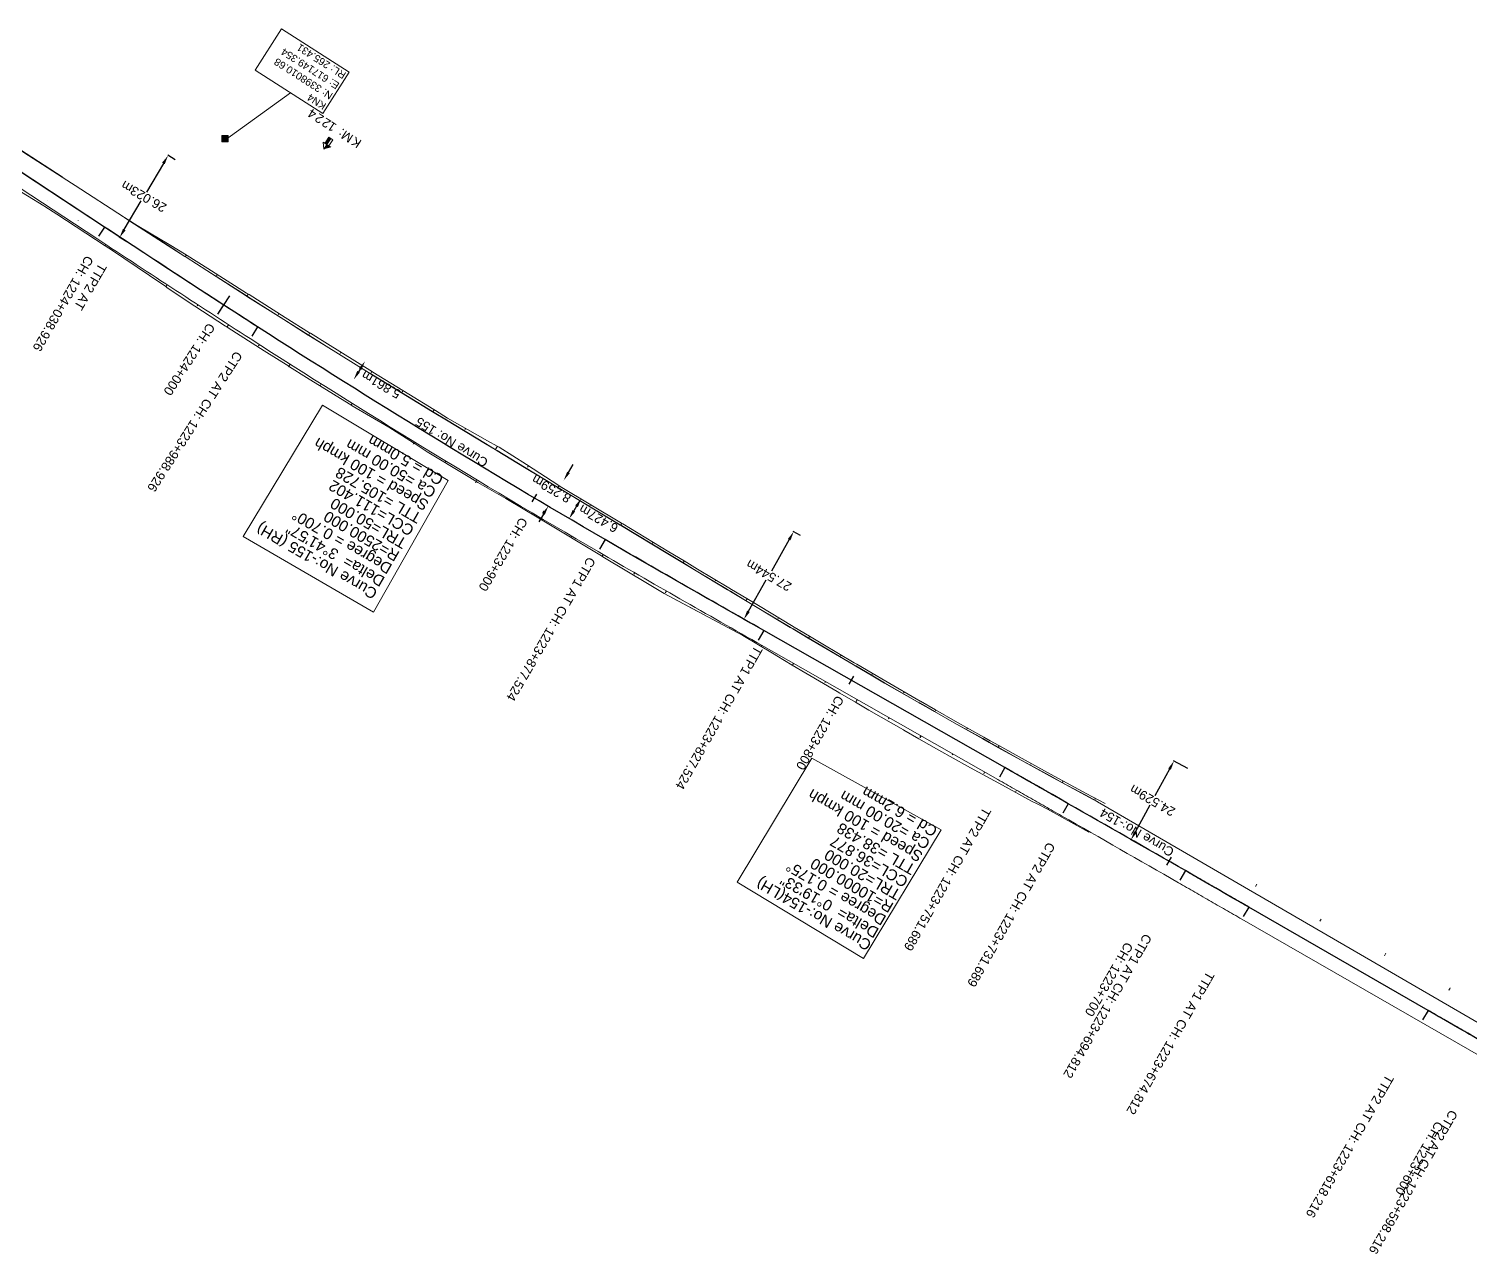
# Model space of a CAD drawing. Header units: metres. Extents: x 615815 to 619130, y 3396752 to 3398781.
# Drawn here: x 617095.7 to 617489.9, y 3397705.7 to 3398040.7 of the extents above; entities that cross this region are included whole.
import ezdxf

# ---------------------------------------------------------------- set-up
doc = ezdxf.new("R2010")
doc.units = ezdxf.units.M
doc.header["$MEASUREMENT"] = 0
doc.linetypes.add('CENTER2', pattern=[1.125, 0.75, -0.125, 0.125, -0.125])
doc.layers.get('Defpoints').update_dxf_attribs({"lineweight": 0})
for name, color, linetype, lineweight in [('Bench_Mark', 7, 'Continuous', 0), ('C-ALIG-DG-LINE', 1, 'CENTER2', 70), ('C-ALIG-DG-SPIRAL', 1, 'CENTER2', 70), ('C-ALIG-LABL-DG', 1, 'Continuous', 25), ('C-ALIG-LABL-DG-MARK', 1, 'Continuous', 25), ('Curve Table', 7, 'Continuous', 0), ('Horiz Curve', 7, 'Continuous', 0), ('Horiz Linear', 7, 'Continuous', 0), ('Horiz Spiral', 7, 'Continuous', 0), ('Km post', 1, 'Continuous', 13), ('Proposed Curve_Details', 10, 'Continuous', 0), ('PROPOSED DFCC TOE LINE', 239, 'Continuous', 0), ('PROPOSED FORMATION LINE - PLAN', 187, 'Continuous', 0)]:
    doc.layers.add(name, color=color, linetype=linetype, lineweight=lineweight)
doc.layers.add('Dimension', color=10, linetype='Continuous')
doc.styles.add('Arial', font='arial.ttf')
doc.styles.get("Standard").update_dxf_attribs({"font": 'arial.ttf'})
doc.styles.add('Style-Arial', font='arial.ttf')
doc.dimstyles.get("Standard").update_dxf_attribs({"dimtxt": 2.5, "dimasz": 2.5, "dimexe": 0.18, "dimexo": 0.0625, "dimgap": 0.09, "dimtad": 0, "dimtih": 1, "dimtoh": 1, "dimdec": 3, "dimzin": 0, "dimdsep": 46, "dimtxsty": 'Standard', "dimcen": 0.09, "dimaunit": 1, "dimadec": 3, "dimazin": 0, "dimtfac": 1, "dimtdec": 3, "dimtofl": 0, "dimtmove": 0, "dimatfit": 3, "dimfxl": 1, "dimtolj": 1, "dimtzin": 0, "dimarcsym": 0})

# ---------------------------------------------------------------- blocks, each defined once
blk = doc.blocks.new('*D136')
at = {"layer": 'Defpoints', "color": 0, "transparency": 16777216}
for p in [(617246.77, 3397912.3), (617243.47, 3397906.78), (617243.47, 3397906.78)]:
    blk.add_point(p, dxfattribs=at)
at = {"layer": 'Dimension', "color": 0, "lineweight": -2, "transparency": 16777216}
blk.add_line((617245.49, 3397910.15), (617244.76, 3397908.93), dxfattribs=at)
at = {"layer": 'Dimension', "color": 0, "transparency": 16777216}
for points in [[(617245.13, 3397910.37), (617245.85, 3397909.94), (617246.77, 3397912.3)], [(617244.4, 3397909.14), (617245.12, 3397908.72), (617243.47, 3397906.78)]]:
    blk.add_solid(points, dxfattribs=at)
at = {"layer": 'Dimension', "color": 0, "lineweight": 0, "transparency": 16777216, "insert": (617251.49, 3397906.78), "char_height": 2.5, "attachment_point": 5, "rotation": 150, "style": 'Style-Arial'}
blk.add_mtext('\\A1;6.427m', dxfattribs=at)
blk = doc.blocks.new('TerminatorOpen_0.5')
at = {"color": 0, "linetype": 'ByBlock', "lineweight": -2}
for q in [(-1, 0.25), (-1, 0), (-1, -0.25)]:
    blk.add_line((0, 0), q, dxfattribs=at)
blk = doc.blocks.new('*D137')
at = {"layer": 'Defpoints', "color": 0, "transparency": 16777216}
for p in [(617241.98, 3397917.25), (617237.73, 3397910.17), (617237.73, 3397910.17)]:
    blk.add_point(p, dxfattribs=at)
at = {"layer": 'Dimension', "color": 0, "lineweight": -2, "transparency": 16777216}
for p, q in [((617243.26, 3397919.4), (617244.55, 3397921.54)), ((617236.44, 3397908.03), (617235.16, 3397905.88))]:
    blk.add_line(p, q, dxfattribs=at)
at = {"layer": 'Dimension', "color": 0, "transparency": 16777216}
for points in [[(617242.91, 3397919.61), (617243.62, 3397919.18), (617241.98, 3397917.25)], [(617236.09, 3397908.24), (617236.8, 3397907.81), (617237.73, 3397910.17)]]:
    blk.add_solid(points, dxfattribs=at)
at = {"layer": 'Dimension', "color": 0, "lineweight": 0, "transparency": 16777216, "insert": (617238.58, 3397914.91), "char_height": 2.5, "attachment_point": 5, "rotation": 150, "style": 'Style-Arial'}
blk.add_mtext('\\A1;8.259m', dxfattribs=at)
blk = doc.blocks.new('*D138')
at = {"layer": 'Defpoints', "color": 0, "transparency": 16777216}
for p in [(617187.62, 3397949.79), (617184.54, 3397944.8), (617184.54, 3397944.8)]:
    blk.add_point(p, dxfattribs=at)
at = {"layer": 'Dimension', "color": 0, "lineweight": -2, "transparency": 16777216}
blk.add_line((617186.3, 3397947.66), (617185.85, 3397946.93), dxfattribs=at)
at = {"layer": 'Dimension', "color": 0, "transparency": 16777216}
for points in [[(617185.95, 3397947.88), (617186.66, 3397947.44), (617187.62, 3397949.79)], [(617185.5, 3397947.15), (617186.21, 3397946.71), (617184.54, 3397944.8)]]:
    blk.add_solid(points, dxfattribs=at)
at = {"layer": 'Dimension', "color": 0, "lineweight": 0, "transparency": 16777216, "insert": (617192.03, 3397943.43), "char_height": 2.5, "attachment_point": 5, "rotation": 150, "style": 'Style-Arial'}
blk.add_mtext('\\A1;5.861m', dxfattribs=at)
blk = doc.blocks.new('*D153')
at = {"layer": 'Defpoints', "color": 0, "transparency": 16777216}
for p in [(617306.82, 3397902.11), (617291.26, 3397879.27), (617293.21, 3397878.17)]:
    blk.add_point(p, dxfattribs=at)
at = {"layer": 'Dimension', "color": 0, "lineweight": -2, "transparency": 16777216}
for p, q in [((617306.71, 3397902.18), (617304.76, 3397903.28)), ((617303.64, 3397901.05), (617298.76, 3397892.46)), ((617292.5, 3397881.45), (617297.37, 3397890.03)), ((617293.1, 3397878.23), (617291.15, 3397879.33))]:
    blk.add_line(p, q, dxfattribs=at)
at = {"layer": 'Dimension', "color": 0, "transparency": 16777216}
for points in [[(617303.28, 3397901.25), (617304, 3397900.84), (617304.87, 3397903.22)], [(617292.13, 3397881.65), (617292.86, 3397881.24), (617291.26, 3397879.27)]]:
    blk.add_solid(points, dxfattribs=at)
at = {"layer": 'Dimension', "color": 0, "lineweight": 0, "transparency": 16777216, "insert": (617298.07, 3397891.25), "char_height": 2.5, "attachment_point": 5, "rotation": 150, "style": 'Style-Arial'}
blk.add_mtext('\\A1;27.544m', dxfattribs=at)
blk = doc.blocks.new('*D154')
at = {"layer": 'Defpoints', "color": 0, "transparency": 16777216}
for p in [(617412.74, 3397838.37), (617397.12, 3397818.95), (617401, 3397816.83)]:
    blk.add_point(p, dxfattribs=at)
at = {"layer": 'Dimension', "color": 0, "lineweight": -2, "transparency": 16777216}
for p, q in [((617412.63, 3397838.43), (617408.75, 3397840.55)), ((617407.66, 3397838.29), (617403.66, 3397830.95)), ((617398.32, 3397821.14), (617402.32, 3397828.49)), ((617400.89, 3397816.89), (617397.01, 3397819.01))]:
    blk.add_line(p, q, dxfattribs=at)
at = {"layer": 'Dimension', "color": 0, "transparency": 16777216}
for points in [[(617407.3, 3397838.49), (617408.03, 3397838.09), (617408.86, 3397840.49)], [(617397.95, 3397821.34), (617398.68, 3397820.94), (617397.12, 3397818.95)]]:
    blk.add_solid(points, dxfattribs=at)
at = {"layer": 'Dimension', "color": 0, "lineweight": 0, "transparency": 16777216, "insert": (617402.99, 3397829.72), "char_height": 2.5, "attachment_point": 5, "rotation": 150, "style": 'Style-Arial'}
blk.add_mtext('\\A1;24.529m', dxfattribs=at)
blk = doc.blocks.new('*D155')
at = {"layer": 'Defpoints', "color": 0, "transparency": 16777216}
for p in [(617135.85, 3398004.82), (617120.52, 3397983.66), (617122.6, 3397982.42)]:
    blk.add_point(p, dxfattribs=at)
at = {"layer": 'Dimension', "color": 0, "lineweight": -2, "transparency": 16777216}
for p, q in [((617135.74, 3398004.89), (617133.66, 3398006.12)), ((617132.49, 3398003.9), (617127.86, 3397996.06)), ((617121.79, 3397985.81), (617126.43, 3397993.65)), ((617122.49, 3397982.49), (617120.41, 3397983.72))]:
    blk.add_line(p, q, dxfattribs=at)
at = {"layer": 'Dimension', "color": 0, "transparency": 16777216}
for points in [[(617132.13, 3398004.11), (617132.85, 3398003.69), (617133.77, 3398006.05)], [(617121.43, 3397986.02), (617122.15, 3397985.59), (617120.52, 3397983.66)]]:
    blk.add_solid(points, dxfattribs=at)
at = {"layer": 'Dimension', "color": 0, "lineweight": 0, "transparency": 16777216, "insert": (617127.14, 3397994.85), "char_height": 2.5, "attachment_point": 5, "rotation": 150, "style": 'Style-Arial'}
blk.add_mtext('\\A1;26.023m', dxfattribs=at)
blk = doc.blocks.new('Tick Hor')
blk.add_lwpolyline([(-0.5, 0), (0.5, 0)])
blk = doc.blocks.new('KM Post')
at = {"layer": 'Km post', "lineweight": 13}
h = blk.add_hatch(color=256, dxfattribs=at)
h.paths.add_polyline_path([(0, -8.9), (1.6, -8.9), (1.6, -3.8), (0, -3.8)])
h.paths.add_polyline_path([(0, -3.8), (0, 0), (-3.4, -3.8)])
for p, q in [((0, -8.9), (0, 0)), ((3.1, -3.8), (0, 0)), ((3.1, -3.8), (-3.4, -3.8))]:
    blk.add_line(p, q, dxfattribs=at)
blk.add_lwpolyline([(1.6, -3.8), (1.6, -8.9), (-1.6, -8.9), (-1.6, -3.8)], dxfattribs=at)
blk = doc.blocks.new('BM')
at = {"extrusion": (0, 0, -1)}
blk.add_hatch(color=256, dxfattribs=at).paths.add_polyline_path([(-0.88, -0.88), (-0.88, 0.88), (0.88, 0.88), (0.88, -0.88)])
for p, q in [((0.88, 0.88), (-0.88, 0.88)), ((-0.88, 0.88), (-0.88, -0.88)), ((0.88, -0.88), (0.88, 0.88)), ((-0.88, -0.88), (0.88, -0.88))]:
    blk.add_line(p, q)

msp = doc.modelspace()

# ---------------------------------------------------------------- linework, layer by layer
at = {"layer": 'Bench_Mark', "color": 252}
msp.add_line((617167.2281, 3398023.241), (617149.2231, 3398010.1785), dxfattribs=at)
at = {"layer": 'Bench_Mark', "color": 252, "linetype": 'Continuous'}
msp.add_3dface([(617183.3387, 3398028.8416), (617176.1123, 3398017.5535), (617157.5935, 3398029.4089), (617164.8199, 3398040.697)], dxfattribs=at)
at = {"layer": 'C-ALIG-DG-LINE', "color": 1, "linetype": 'Continuous', "lineweight": 30, "flags": 128}
msp.add_lwpolyline([(617478.3676, 3397772.3115), (617429.3229, 3397800.5556)], dxfattribs=at)
at = {"layer": 'C-ALIG-DG-SPIRAL', "color": 1, "linetype": 'Continuous', "lineweight": 30, "flags": 128}
msp.add_lwpolyline([(617429.3229, 3397800.5556), (617428.7638, 3397800.8776), (617428.2048, 3397801.1996), (617427.6457, 3397801.5215), (617427.0866, 3397801.8435), (617426.5275, 3397802.1654), (617425.9684, 3397802.4874), (617425.4093, 3397802.8093), (617424.8502, 3397803.1313), (617424.2911, 3397803.4532), (617423.732, 3397803.7751), (617423.1729, 3397804.097), (617422.6138, 3397804.4189), (617422.0546, 3397804.7408), (617421.4955, 3397805.0626), (617420.9363, 3397805.3845), (617420.3772, 3397805.7063), (617419.818, 3397806.0281), (617419.2588, 3397806.3499), (617418.6996, 3397806.6717), (617418.1404, 3397806.9934), (617417.5812, 3397807.3151), (617417.022, 3397807.6368), (617416.4627, 3397807.9585), (617415.9035, 3397808.2801), (617415.3442, 3397808.6018), (617414.7849, 3397808.9233), (617414.2256, 3397809.2449), (617413.6662, 3397809.5664), (617413.1069, 3397809.8879), (617412.5475, 3397810.2094), (617411.9881, 3397810.5308, 0.00092192), (617379.9795, 3397828.8431), (617379.4189, 3397829.1625), (617378.8582, 3397829.4817), (617378.2976, 3397829.801), (617377.737, 3397830.1202), (617377.1763, 3397830.4394), (617376.6156, 3397830.7586), (617376.0549, 3397831.0777), (617375.4942, 3397831.3968), (617374.9335, 3397831.7159), (617374.3727, 3397832.0349), (617373.8119, 3397832.354), (617373.2512, 3397832.673), (617372.6904, 3397832.9919), (617372.1296, 3397833.3109), (617371.5688, 3397833.6298), (617371.0079, 3397833.9488), (617370.4471, 3397834.2677), (617369.8863, 3397834.5866), (617369.3254, 3397834.9054), (617368.7646, 3397835.2243), (617368.2037, 3397835.5431), (617367.6428, 3397835.862), (617367.0819, 3397836.1808), (617366.5211, 3397836.4996), (617365.9602, 3397836.8184), (617365.3993, 3397837.1372), (617364.8384, 3397837.456), (617364.2775, 3397837.7748), (617363.7166, 3397838.0936), (617363.1557, 3397838.4124), (617362.5948, 3397838.7311), (617296.6643, 3397876.2018), (617295.2621, 3397876.9988), (617293.8598, 3397877.7958), (617292.4576, 3397878.5928), (617291.0555, 3397879.39), (617289.6534, 3397880.1872), (617288.2514, 3397880.9846), (617286.8495, 3397881.7822), (617285.4477, 3397882.58), (617284.046, 3397883.378), (617282.6445, 3397884.1762), (617281.2432, 3397884.9748), (617279.842, 3397885.7737), (617278.4411, 3397886.5729), (617277.0403, 3397887.3725), (617275.6398, 3397888.1726), (617274.2396, 3397888.973), (617272.8396, 3397889.7739), (617271.4399, 3397890.5754), (617270.0405, 3397891.3773), (617268.6414, 3397892.1798), (617267.2426, 3397892.9829), (617265.8442, 3397893.7866), (617264.4462, 3397894.5909), (617263.0485, 3397895.3959), (617261.6513, 3397896.2016), (617260.2544, 3397897.008), (617258.8581, 3397897.8152), (617257.4621, 3397898.6232), (617256.0666, 3397899.4319), (617254.6717, 3397900.2416), (617253.2772, 3397901.0521, -0.01114069), (617158.2591, 3397959.1896), (617156.9027, 3397960.0623), (617155.5468, 3397960.9358), (617154.1914, 3397961.8101), (617152.8366, 3397962.6852), (617151.4822, 3397963.5611), (617150.1284, 3397964.4377), (617148.7749, 3397965.3151), (617147.4219, 3397966.1931), (617146.0694, 3397967.0717), (617144.7172, 3397967.951), (617143.3654, 3397968.8308), (617142.014, 3397969.7113), (617140.663, 3397970.5922), (617139.3122, 3397971.4737), (617137.9618, 3397972.3556), (617136.6117, 3397973.238), (617135.2618, 3397974.1208), (617133.9122, 3397975.004), (617132.5629, 3397975.8876), (617131.2137, 3397976.7715), (617129.8648, 3397977.6557), (617128.516, 3397978.5402), (617127.1675, 3397979.4249), (617125.819, 3397980.3099), (617124.4707, 3397981.1951), (617123.1225, 3397982.0804), (617121.7744, 3397982.9659), (617120.4264, 3397983.8515), (617119.0784, 3397984.7371), (617117.7305, 3397985.6229), (617116.3825, 3397986.5086), (617071.461, 3398016.028)], format="xyb", dxfattribs=at)
msp.add_lwpolyline([(617490.1062, 3397765.5466), (617489.5474, 3397765.869), (617488.9886, 3397766.1914), (617488.4298, 3397766.5138), (617487.8709, 3397766.8361), (617487.312, 3397767.1584), (617486.7531, 3397767.4807), (617486.1941, 3397767.8029), (617485.6352, 3397768.125), (617485.0762, 3397768.4472), (617484.5172, 3397768.7693), (617483.9582, 3397769.0914), (617483.3992, 3397769.4135), (617482.8402, 3397769.7355), (617482.2811, 3397770.0576), (617481.7221, 3397770.3796), (617481.163, 3397770.7016), (617480.6039, 3397771.0236), (617480.0449, 3397771.3455), (617479.4858, 3397771.6675), (617478.9267, 3397771.9895), (617478.3676, 3397772.3115)], dxfattribs=at)
at = {"layer": 'C-ALIG-LABL-DG', "color": 1, "linetype": 'Continuous', "lineweight": 25}
msp.add_line((617148.9563, 3397965.1975), (617147.596, 3397963.0999), dxfattribs=at)
at = {"layer": 'C-ALIG-LABL-DG-MARK', "color": 1, "linetype": 'Continuous', "lineweight": 25}
for p, q in [((617116.3825, 3397986.5086), (617114.735, 3397984.0015)), ((617158.2591, 3397959.1896), (617156.6367, 3397956.6661)), ((617253.2772, 3397901.0521), (617251.7688, 3397898.4588)), ((617296.6643, 3397876.2018), (617295.182, 3397873.5936)), ((617362.5948, 3397838.7311), (617361.1124, 3397836.123)), ((617379.9795, 3397828.8431), (617378.4945, 3397826.2364)), ((617411.9881, 3397810.5308), (617410.4936, 3397807.9296)), ((617429.3229, 3397800.5556), (617427.8258, 3397797.9559)), ((617478.3676, 3397772.3115), (617476.8705, 3397769.7117))]:
    msp.add_line(p, q, dxfattribs=at)
at = {"layer": 'Curve Table', "color": 1, "lineweight": 18}
for points in [[(617189.9619, 3397881.2097), (617154.3296, 3397901.9012), (617176.0354, 3397937.8092), (617210.3421, 3397917.1911)], [(617323.9463, 3397786.4742), (617289.3697, 3397807.3483), (617309.8613, 3397841.2912), (617345.2217, 3397821.7156)]]:
    msp.add_lwpolyline(points, close=True, dxfattribs=at)
at = {"layer": 'Horiz Curve', "color": 1, "lineweight": 25, "extrusion": (0, 0, -1)}
msp.add_arc((-618510.2281, 3400062.0875), 2500, 300.1841815, 302.73721, dxfattribs=at)
at = {"layer": 'Horiz Curve', "color": 3, "lineweight": 25, "extrusion": (0, 0, -1)}
msp.add_arc((-618510.2281, 3400062.0875), 2500, 300.1841815, 302.73721, dxfattribs=at)
at = {"layer": 'Horiz Curve', "color": 3, "lineweight": 25}
msp.add_arc((612430.1753, 3389139.8018), 10000, 60.12025349, 60.33154162, dxfattribs=at)
at = {"layer": 'Horiz Curve', "color": 1, "lineweight": 25}
msp.add_arc((612430.1753, 3389139.8018), 10000, 60.12025349, 60.33154162, dxfattribs=at)
at = {"layer": 'Horiz Linear', "color": 1, "lineweight": 25}
for p, q in [((617116.3848, 3397986.5072), (617071.4602, 3398016.0286)), ((617362.5947, 3397838.7312), (617296.662, 3397876.2032)), ((617478.3677, 3397772.3114), (617429.3228, 3397800.5557)), ((617478.3677, 3397772.3114), (617429.3228, 3397800.5557))]:
    msp.add_line(p, q, dxfattribs=at)
at = {"layer": 'Horiz Linear', "color": 5, "lineweight": 25}
for p, q in [((617116.3848, 3397986.5072), (617071.4602, 3398016.0286)), ((617362.5947, 3397838.7312), (617296.662, 3397876.2032))]:
    msp.add_line(p, q, dxfattribs=at)
at = {"layer": 'Horiz Spiral', "color": 1, "linetype": 'Continuous', "lineweight": 25, "flags": 128}
for points in [[(617158.2614, 3397959.1881), (617153.0081, 3397962.5744), (617147.7624, 3397965.9721), (617142.523, 3397969.3796), (617137.2889, 3397972.7953), (617132.0592, 3397976.2175), (617126.8326, 3397979.6447), (617121.6082, 3397983.0751), (617116.3848, 3397986.5072)], [(617158.2614, 3397959.1881), (617153.0081, 3397962.5744), (617147.7624, 3397965.9721), (617142.523, 3397969.3796), (617137.2889, 3397972.7953), (617132.0592, 3397976.2175), (617126.8326, 3397979.6447), (617121.6082, 3397983.0751), (617116.3848, 3397986.5072)], [(617296.662, 3397876.2032), (617291.2284, 3397879.2917), (617285.7958, 3397882.3818), (617280.3651, 3397885.4754), (617274.9373, 3397888.5741), (617269.5135, 3397891.6795), (617264.0944, 3397894.7934), (617258.6812, 3397897.9175), (617253.2749, 3397901.0534)], [(617296.662, 3397876.2032), (617291.2284, 3397879.2917), (617285.7958, 3397882.3818), (617280.3651, 3397885.4754), (617274.9373, 3397888.5741), (617269.5135, 3397891.6795), (617264.0944, 3397894.7934), (617258.6812, 3397897.9175), (617253.2749, 3397901.0534)], [(617379.9794, 3397828.8432), (617377.807, 3397830.0804), (617375.6343, 3397831.3171), (617373.4614, 3397832.5534), (617371.2883, 3397833.7893), (617369.1151, 3397835.025), (617366.9417, 3397836.2605), (617364.7683, 3397837.4959), (617362.5947, 3397838.7312)], [(617379.9794, 3397828.8432), (617377.807, 3397830.0804), (617375.6343, 3397831.3171), (617373.4614, 3397832.5534), (617371.2883, 3397833.7893), (617369.1151, 3397835.025), (617366.9417, 3397836.2605), (617364.7683, 3397837.4959), (617362.5947, 3397838.7312)], [(617429.3228, 3397800.5557), (617427.1564, 3397801.8033), (617424.9899, 3397803.0508), (617422.8233, 3397804.2982), (617420.6567, 3397805.5454), (617418.4899, 3397806.7924), (617416.3228, 3397808.0389), (617414.1556, 3397809.2851), (617411.988, 3397810.5309)], [(617429.3228, 3397800.5557), (617427.1564, 3397801.8033), (617424.9899, 3397803.0508), (617422.8233, 3397804.2982), (617420.6567, 3397805.5454), (617418.4899, 3397806.7924), (617416.3228, 3397808.0389), (617414.1556, 3397809.2851), (617411.988, 3397810.5309)], [(617495.6925, 3397762.3189), (617493.5282, 3397763.5704), (617491.3635, 3397764.8208), (617489.1982, 3397766.0705), (617487.0326, 3397767.3195), (617484.8667, 3397768.5679), (617482.7005, 3397769.816), (617480.5341, 3397771.0638), (617478.3677, 3397772.3114)], [(617495.6925, 3397762.3189), (617493.5282, 3397763.5704), (617491.3635, 3397764.8208), (617489.1982, 3397766.0705), (617487.0326, 3397767.3195), (617484.8667, 3397768.5679), (617482.7005, 3397769.816), (617480.5341, 3397771.0638), (617478.3677, 3397772.3114)]]:
    msp.add_lwpolyline(points, dxfattribs=at)
at = {"layer": 'PROPOSED DFCC TOE LINE', "lineweight": 0, "flags": 128}
for points in [[(617091.5814, 3398008.7786), (617104.8128, 3398000.1908), (617105.1106, 3397999.9976), (617108.3584, 3397997.8912), (617121.5824, 3397989.292), (617121.8878, 3397989.0924), (617123.3347, 3397988.1516), (617134.0476, 3397981.704), (617138.7031, 3397978.9473), (617139.0314, 3397978.753), (617144.6852, 3397975.1503), (617155.2268, 3397968.4583), (617155.5723, 3397968.2398), (617155.9011, 3397968.0319), (617165.7873, 3397961.8071), (617172.4728, 3397957.6075), (617172.6758, 3397957.4798), (617177.3548, 3397954.546), (617188.961, 3397947.3468), (617189.4247, 3397947.0626), (617189.7858, 3397946.8413), (617199.6155, 3397940.8476), (617206.4506, 3397936.6228), (617206.8896, 3397936.3446), (617210.2119, 3397934.2418), (617221.093, 3397928.0955), (617223.7524, 3397926.6117), (617224.3088, 3397926.3013), (617231.7555, 3397921.5769), (617240.6236, 3397915.8626), (617241.0394, 3397915.6113), (617257.7504, 3397905.5345), (617258.1037, 3397905.322), (617270.7473, 3397897.692), (617274.8733, 3397895.1997), (617278.5329, 3397892.9893), (617287.1183, 3397887.8655), (617287.8949, 3397887.403), (617292.0225, 3397884.9181), (617295.684, 3397882.7166), (617304.253, 3397877.5809), (617304.9937, 3397877.1383), (617309.1626, 3397874.6513), (617312.8302, 3397872.4666), (617321.4246, 3397867.3888), (617322.1694, 3397866.9533), (617326.3554, 3397864.5037), (617330.0365, 3397862.3485), (617339.4544, 3397856.8862), (617339.5245, 3397856.8459), (617343.6251, 3397854.509), (617349.0638, 3397851.4325), (617356.8297, 3397847.0624), (617358.6247, 3397846.0575), (617361.0152, 3397844.7251), (617367.3506, 3397841.2168), (617374.2424, 3397837.4053), (617376.0933, 3397836.3983), (617378.5002, 3397835.0915), (617384.8755, 3397831.6441), (617390.0513, 3397828.9249)], [(617278.4812, 3397881.4703), (617269.4897, 3397886.2663), (617265.3583, 3397888.7498), (617252.7023, 3397896.359), (617252.3494, 3397896.5721), (617235.624, 3397906.6252), (617235.2075, 3397906.8753), (617226.1675, 3397912.3043), (617218.4938, 3397916.6578), (617217.948, 3397916.9866), (617215.3389, 3397918.5586), (617204.663, 3397925.0774), (617201.3691, 3397927.2419), (617200.9338, 3397927.5283), (617194.1075, 3397931.8043), (617184.1521, 3397937.6614), (617183.7862, 3397937.8777), (617183.3163, 3397938.1556), (617171.6642, 3397945.3749), (617166.9614, 3397948.3084), (617166.7574, 3397948.436), (617160.0514, 3397952.6572), (617150.1828, 3397958.9793), (617149.855, 3397959.1908), (617149.5106, 3397959.4131), (617139.002, 3397966.2083), (617133.4635, 3397970.0092), (617133.1486, 3397970.225), (617128.687, 3397973.293), (617118.2927, 3397980.2438), (617116.8535, 3397981.1962), (617116.5492, 3397981.3976), (617103.3534, 3397990.0406), (617100.0969, 3397992.1334), (617099.7983, 3397992.3253), (617086.2748, 3398000.4608)], [(617385.5845, 3397821.0708), (617380.6335, 3397823.829), (617374.2766, 3397827.3489), (617371.8317, 3397828.6026), (617369.9452, 3397829.5581), (617363.0029, 3397833.3355), (617356.603, 3397836.7893), (617354.1986, 3397838.1222), (617352.3923, 3397839.1267), (617344.5918, 3397843.52), (617339.1264, 3397846.6086), (617335.007, 3397848.957), (617334.9364, 3397848.9972), (617325.4478, 3397854.4391), (617321.7395, 3397856.586), (617317.5304, 3397859.0362), (617316.7841, 3397859.476), (617308.1538, 3397864.5623), (617304.4712, 3397866.7467), (617300.2887, 3397869.2359), (617299.5459, 3397869.6789), (617290.9552, 3397874.8167), (617269.4897, 3397886.2663)]]:
    msp.add_lwpolyline(points, dxfattribs=at)
at = {"layer": 'PROPOSED DFCC TOE LINE', "linetype": 'Continuous', "lineweight": 0, "flags": 128}
for points in [[(617096.4773, 3398005.5363), (617096.5067, 3398005.5818)], [(617104.8493, 3398000.067), (617104.8948, 3398000.1375)], [(617100.7815, 3397993.766), (617100.774, 3397993.7545)], [(617113.2658, 3397994.6667), (617113.281, 3397994.6902)], [(617121.6519, 3397989.2196), (617121.6641, 3397989.2386)], [(617109.1828, 3397988.3422), (617109.1709, 3397988.3238)], [(617116.7422, 3397981.6371), (617116.6823, 3397981.5443)], [(617116.7425, 3397981.6369), (617116.6826, 3397981.5441)], [(617130.1251, 3397983.9097), (617130.1972, 3397984.0214)], [(617138.4543, 3397978.3814), (617138.7866, 3397978.8978)], [(617125.083, 3397976.2477), (617125.0114, 3397976.1368)], [(617125.085, 3397976.2464), (617125.0134, 3397976.1354)], [(617147.0423, 3397973.2614), (617147.2212, 3397973.5404)], [(617133.5103, 3397970.7258), (617133.2377, 3397970.3029)], [(617133.5103, 3397970.7258), (617133.2383, 3397970.3023)], [(617141.8941, 3397965.2544), (617141.6975, 3397964.9484)], [(617141.9014, 3397965.2497), (617141.7054, 3397964.9433)], [(617155.2783, 3397967.5979), (617155.6542, 3397968.188)], [(617163.907, 3397962.557), (617164.1033, 3397962.8674)], [(617150.2918, 3397959.8056), (617149.8743, 3397959.1527)], [(617150.302, 3397959.7991), (617149.8865, 3397959.1448)], [(617172.1581, 3397956.9221), (617172.5553, 3397957.5556)], [(617158.7165, 3397954.3801), (617158.4971, 3397954.0345)], [(617158.7292, 3397954.3719), (617158.5111, 3397954.0256)], [(617180.8282, 3397951.9558), (617181.0236, 3397952.2703)], [(617167.1613, 3397948.9889), (617166.7199, 3397948.288)], [(617167.1744, 3397948.9807), (617166.7359, 3397948.278)], [(617189.1199, 3397946.3807), (617189.5084, 3397947.0113)], [(617175.6323, 3397943.6284), (617175.4153, 3397943.2806)], [(617175.6456, 3397943.6202), (617175.4299, 3397943.2716)], [(617197.8333, 3397941.4872), (617198.0324, 3397941.8129)], [(617184.121, 3397938.3044), (617183.838, 3397937.8471)], [(617184.1339, 3397938.2964), (617183.8529, 3397937.8383)], [(617206.1646, 3397935.9623), (617206.5338, 3397936.57)], [(617192.6346, 3397933.0122), (617192.4714, 3397932.7462)], [(617192.6452, 3397933.0059), (617192.4829, 3397932.7394)], [(617214.9182, 3397931.127), (617215.124, 3397931.4672)], [(617201.1641, 3397927.7572), (617200.8017, 3397927.1622)], [(617201.1716, 3397927.7527), (617200.8103, 3397927.1565)], [(617223.2679, 3397925.618), (617223.8384, 3397926.5637)], [(617209.7141, 3397922.5367), (617209.4862, 3397922.1606)], [(617209.7199, 3397922.5332), (617209.4926, 3397922.1567)], [(617232.0637, 3397920.8425), (617232.2963, 3397921.2284)], [(617218.2817, 3397917.3524), (617217.8124, 3397916.575)], [(617218.284, 3397917.351), (617217.8152, 3397916.5733)], [(617240.3961, 3397915.2956), (617240.7073, 3397915.812)], [(617226.8663, 3397912.2046), (617226.6922, 3397911.9159)], [(617226.8668, 3397912.2043), (617226.6928, 3397911.9155)], [(617249.1159, 3397910.3911), (617249.2706, 3397910.6478)], [(617236.5252, 3397908.8717), (617236.1849, 3397908.307)], [(617244.0919, 3397902.015), (617243.9247, 3397901.7374)], [(617257.5264, 3397904.9731), (617257.8343, 3397905.4841)], [(617266.2439, 3397900.0648), (617266.3963, 3397900.3177)], [(617252.7378, 3397896.9704), (617252.4089, 3397896.4246)], [(617274.6566, 3397894.6507), (617274.957, 3397895.1492)], [(617261.3453, 3397891.8822), (617261.1833, 3397891.6133)], [(617283.3764, 3397889.7485), (617283.5315, 3397890.0061)], [(617270.0517, 3397886.9914), (617269.733, 3397886.4625)], [(617270.0519, 3397886.9913), (617269.7332, 3397886.4624)], [(617291.7857, 3397884.336), (617292.1055, 3397884.8682)], [(617278.7315, 3397882.0327), (617278.672, 3397881.9339)], [(617278.7334, 3397882.0315), (617278.6739, 3397881.9328)], [(617300.5147, 3397879.4622), (617300.6729, 3397879.7266)], [(617287.4452, 3397877.0717), (617287.3793, 3397876.9621)], [(617287.4501, 3397877.0688), (617287.3843, 3397876.9591)], [(617308.9338, 3397874.0764), (617309.2461, 3397874.6016)], [(617296.1354, 3397872.1318), (617295.978, 3397871.8693)], [(617296.1431, 3397872.1273), (617295.9862, 3397871.8644)], [(617304.8408, 3397867.1843), (617304.5514, 3397866.6992)], [(617304.8512, 3397867.1781), (617304.5633, 3397866.6921)], [(617317.6808, 3397869.2509), (617317.8337, 3397869.5104)], [(617326.1354, 3397863.9352), (617326.4386, 3397864.455)], [(617313.5392, 3397862.2407), (617313.3858, 3397861.9817)], [(617313.5546, 3397862.2317), (617313.4023, 3397861.972)], [(617334.9175, 3397859.1838), (617335.0618, 3397859.434)], [(617322.2513, 3397857.2892), (617321.9531, 3397856.7807)], [(617322.2669, 3397857.2801), (617321.9711, 3397856.7703)], [(617343.4287, 3397853.966), (617343.7104, 3397854.4608)], [(617330.9584, 3397852.3405), (617330.8167, 3397852.0961)], [(617330.9763, 3397852.3302), (617330.8358, 3397852.0851)], [(617339.6712, 3397847.3886), (617339.3983, 3397846.9124)], [(617339.6899, 3397847.378), (617339.4197, 3397846.9003)], [(617352.2571, 3397849.3067), (617352.3975, 3397849.5565)], [(617360.8274, 3397844.185), (617361.1009, 3397844.6776)], [(617348.3842, 3397842.4366), (617348.2503, 3397842.2)], [(617348.4033, 3397842.4259), (617348.2707, 3397842.1885)], [(617369.7009, 3397839.6036), (617369.833, 3397839.8439)], [(617357.097, 3397837.4849), (617356.8327, 3397837.0115)], [(617378.33, 3397834.5727), (617378.5869, 3397835.0446)], [(617365.8018, 3397832.5374), (617365.4941, 3397831.98)], [(617365.6196, 3397832.1734), (617365.5093, 3397831.9717)], [(617374.5039, 3397827.5775), (617374.3551, 3397827.3055)], [(617374.516, 3397827.5709), (617374.3682, 3397827.2982)], [(617387.2503, 3397830.0689), (617387.3882, 3397830.324)], [(617383.2108, 3397822.627), (617383.1135, 3397822.4474)], [(617383.2186, 3397822.6227), (617383.1217, 3397822.4428)], [(617431.1543, 3397806.1703), (617431.5023, 3397806.8194)], [(617448.7817, 3397796.7217), (617449.091, 3397797.2987)], [(617466.409, 3397787.273), (617466.78, 3397787.9651)], [(617466.4093, 3397787.2729), (617466.7803, 3397787.9649)], [(617484.035, 3397777.8159), (617484.376, 3397778.4509)], [(617484.0402, 3397777.8131), (617484.3821, 3397778.4475)]]:
    msp.add_lwpolyline(points, dxfattribs=at)
at = {"layer": 'PROPOSED FORMATION LINE - PLAN', "lineweight": 0}
for p, q in [((617510.7733, 3397758.006), (617387.9872, 3397829.3414)), ((617506.998, 3397751.5255), (617427.4265, 3397797.2626))]:
    msp.add_line(p, q, dxfattribs=at)
at = {"layer": 'PROPOSED FORMATION LINE - PLAN', "lineweight": 0, "flags": 128}
msp.add_lwpolyline([(617427.4265, 3397797.2626), (617426.8675, 3397797.5846), (617426.3084, 3397797.9066), (617425.7493, 3397798.2285), (617425.1903, 3397798.5505), (617424.6312, 3397798.8724), (617424.0721, 3397799.1943), (617423.5131, 3397799.5163), (617422.954, 3397799.8382), (617422.395, 3397800.1601), (617421.8359, 3397800.4819), (617421.2769, 3397800.8038), (617420.7178, 3397801.1256), (617420.1588, 3397801.4475), (617419.5997, 3397801.7693), (617419.0407, 3397802.0911), (617418.4816, 3397802.4128), (617417.9226, 3397802.7346), (617417.3635, 3397803.0563), (617416.8044, 3397803.378), (617416.2454, 3397803.6997), (617415.6863, 3397804.0213), (617415.1272, 3397804.3429), (617414.5681, 3397804.6645), (617414.009, 3397804.9861), (617413.4499, 3397805.3076), (617412.8907, 3397805.6291), (617412.3316, 3397805.9505), (617411.7724, 3397806.272), (617411.2133, 3397806.5933), (617410.6541, 3397806.9147), (617410.0949, 3397807.236, 0.00092192), (617378.0985, 3397825.5413), (617377.538, 3397825.8606), (617376.9776, 3397826.1797), (617376.4172, 3397826.4989), (617375.8567, 3397826.818), (617375.2963, 3397827.1371), (617374.7358, 3397827.4561), (617374.1752, 3397827.7752), (617373.6147, 3397828.0942), (617373.0541, 3397828.4132), (617372.4935, 3397828.7321), (617371.9329, 3397829.0511), (617371.3722, 3397829.37), (617370.8116, 3397829.6889), (617370.2509, 3397830.0078), (617369.6902, 3397830.3267), (617369.1295, 3397830.6455), (617368.5688, 3397830.9644), (617368.008, 3397831.2832), (617367.4473, 3397831.602), (617366.8865, 3397831.9208), (617366.3257, 3397832.2396), (617365.7649, 3397832.5584), (617365.2041, 3397832.8772), (617364.6432, 3397833.196), (617364.0824, 3397833.5148), (617363.5215, 3397833.8336), (617362.9607, 3397834.1523), (617362.3998, 3397834.4711), (617361.8389, 3397834.7899), (617361.278, 3397835.1087), (617360.7172, 3397835.4274), (617294.7867, 3397872.8981), (617293.3844, 3397873.6951), (617291.9821, 3397874.4921), (617290.5798, 3397875.2892), (617289.1774, 3397876.0865), (617287.7751, 3397876.8839), (617286.3727, 3397877.6815), (617284.9704, 3397878.4793), (617283.5681, 3397879.2774), (617282.1659, 3397880.0757), (617280.7638, 3397880.8743), (617279.3618, 3397881.6733), (617277.9599, 3397882.4726), (617276.5581, 3397883.2723), (617275.1565, 3397884.0724), (617273.755, 3397884.873), (617272.3537, 3397885.674), (617270.9526, 3397886.4756), (617269.5517, 3397887.2776), (617268.1511, 3397888.0803), (617266.7507, 3397888.8835), (617265.3506, 3397889.6874), (617263.9507, 3397890.4919), (617262.5512, 3397891.2971), (617261.1519, 3397892.103), (617259.7531, 3397892.9097), (617258.3545, 3397893.7171), (617256.9563, 3397894.5253), (617255.5585, 3397895.3343), (617254.1612, 3397896.1442), (617252.7642, 3397896.955), (617251.3677, 3397897.7667, -0.01114069), (617156.2041, 3397955.9932), (617154.8467, 3397956.8665), (617153.4888, 3397957.7413), (617152.1315, 3397958.6169), (617150.7748, 3397959.4932), (617149.4186, 3397960.3703), (617148.063, 3397961.248), (617146.708, 3397962.1264), (617145.3534, 3397963.0054), (617143.9993, 3397963.8851), (617142.6457, 3397964.7653), (617141.2925, 3397965.646), (617139.9397, 3397966.5273), (617138.5874, 3397967.4091), (617137.2355, 3397968.2913), (617135.8839, 3397969.174), (617134.5328, 3397970.0571), (617133.1819, 3397970.9406), (617131.8314, 3397971.8244), (617130.4812, 3397972.7085), (617129.1312, 3397973.5929), (617127.7816, 3397974.4776), (617126.4322, 3397975.3625), (617125.083, 3397976.2477), (617123.734, 3397977.133), (617122.3853, 3397978.0185), (617121.0367, 3397978.9041), (617119.6882, 3397979.7897), (617118.3399, 3397980.6755), (617116.9918, 3397981.5613), (617115.6437, 3397982.4471), (617114.2957, 3397983.3329), (617069.3742, 3398012.8523)], format="xyb", dxfattribs=at)
for points in [[(617387.9872, 3397829.3414), (617384.6148, 3397831.1624), (617378.2435, 3397834.6197), (617375.8379, 3397835.93), (617373.9881, 3397836.9397), (617367.0812, 3397840.7276), (617360.7416, 3397844.2324), (617358.3492, 3397845.5629), (617356.5521, 3397846.5654), (617348.7804, 3397850.9309), (617343.3435, 3397854.0144), (617339.2437, 3397856.3556), (617339.1735, 3397856.3958), (617329.7394, 3397861.8369), (617326.0519, 3397863.9838), (617321.8649, 3397866.4343), (617321.1206, 3397866.8712), (617312.5216, 3397871.946), (617308.8502, 3397874.1261), (617304.6791, 3397876.6112), (617303.9381, 3397877.0535), (617295.3655, 3397882.1859), (617291.7026, 3397884.3859), (617287.5738, 3397886.8693), (617286.7993, 3397887.3355), (617278.2348, 3397892.4946), (617274.5729, 3397894.7012), (617270.4442, 3397897.1891), (617257.7957, 3397904.8108), (617257.4426, 3397905.0236), (617240.7284, 3397915.0953), (617240.3123, 3397915.346), (617231.2804, 3397920.7885), (617223.729, 3397925.3399), (617223.1837, 3397925.6688), (617220.5774, 3397927.241), (617209.8864, 3397933.7045), (617206.5247, 3397935.7436), (617206.0805, 3397936.0134), (617199.2156, 3397940.1923), (617189.3971, 3397946.21), (617189.0364, 3397946.4322), (617188.5732, 3397946.7176), (617176.9625, 3397953.9172), (617172.2787, 3397956.8465), (617172.0755, 3397956.9739), (617165.3914, 3397961.1802), (617155.5245, 3397967.441), (617155.1964, 3397967.6501), (617154.8516, 3397967.87), (617144.333, 3397974.6017), (617138.6932, 3397978.2276), (617138.3727, 3397978.434), (617133.8274, 3397981.3623), (617123.3262, 3397988.1386), (617121.8764, 3397989.0746), (617121.5699, 3397989.2725), (617108.3175, 3397997.828), (617105.0654, 3397999.9275), (617104.7672, 3398000.1201), (617091.5149, 3398008.6756)], [(617387.9907, 3397829.3978), (617384.6182, 3397831.2188), (617378.2469, 3397834.6761), (617375.8414, 3397835.9864), (617373.9915, 3397836.9961), (617367.0847, 3397840.784), (617360.7451, 3397844.2888), (617358.3527, 3397845.6193), (617356.5555, 3397846.6218), (617348.7839, 3397850.9873), (617343.3469, 3397854.0708), (617339.2472, 3397856.412), (617339.177, 3397856.4522), (617329.7429, 3397861.8933), (617326.0553, 3397864.0402), (617321.8683, 3397866.4907), (617321.1241, 3397866.9276), (617312.5251, 3397872.0024), (617308.8537, 3397874.1825), (617304.6825, 3397876.6676), (617303.9415, 3397877.1099), (617295.3689, 3397882.2423), (617291.7061, 3397884.4423), (617287.5772, 3397886.9257), (617286.8027, 3397887.3919), (617278.2382, 3397892.551), (617274.5763, 3397894.7576), (617270.4476, 3397897.2455), (617257.7991, 3397904.8672), (617257.446, 3397905.08), (617240.7319, 3397915.1517), (617240.3157, 3397915.4024), (617231.2839, 3397920.8449), (617223.7325, 3397925.3963), (617223.1872, 3397925.7252), (617220.5808, 3397927.2974), (617209.8898, 3397933.7609), (617206.5281, 3397935.8), (617206.0839, 3397936.0698), (617199.219, 3397940.2487), (617189.4005, 3397946.2664), (617189.0398, 3397946.4886), (617188.5766, 3397946.774), (617176.9659, 3397953.9736), (617172.2822, 3397956.9029), (617172.079, 3397957.0303), (617165.3948, 3397961.2366), (617155.5279, 3397967.4974), (617155.1998, 3397967.7065), (617154.855, 3397967.9264), (617144.3365, 3397974.6581), (617138.6966, 3397978.284), (617138.3761, 3397978.4904), (617133.8308, 3397981.4187), (617123.3297, 3397988.195), (617121.8798, 3397989.131), (617121.5733, 3397989.3289), (617108.321, 3397997.8844), (617105.0688, 3397999.9839), (617104.7706, 3398000.1765), (617091.5183, 3398008.7319)]]:
    msp.add_lwpolyline(points, dxfattribs=at)

# ---------------------------------------------------------------- block references
at = {"layer": 'Bench_Mark'}
msp.add_blockref('BM', (617149.354, 3398010.68), dxfattribs=at)
at = {"layer": 'C-ALIG-LABL-DG', "color": 1, "linetype": 'Continuous', "lineweight": 25}
for name, p, xscale, yscale, zscale, rotation in [('KM Post', (617176.3606, 3398007.7814), 0.3933041122191764, 0.3933041122191764, 0.3933041122191764, 147.2126144267554), ('Tick Hor', (617148.9563, 3397965.1975), 5.999999999999999, 5.999999999999999, 5.999999999999999, 237.0370333904602), ('Tick Hor', (617233.8993, 3397912.44), 2.500000000000001, 2.500000000000001, 2.500000000000001, 239.3007581033369), ('Tick Hor', (617320.5933, 3397862.6021), 2.499999999999999, 2.499999999999999, 2.499999999999999, 240.3888377651053), ('Tick Hor', (617407.4893, 3397813.1141), 2.499999999999999, 2.499999999999999, 2.499999999999999, 240.1499771895469)]:
    msp.add_blockref(name, p, dxfattribs=dict(at, xscale=xscale, yscale=yscale, zscale=zscale, rotation=rotation))

# ---------------------------------------------------------------- texts
at = {"layer": 'Bench_Mark', "color": 252, "insert": (617162.4105, 3398027.2457), "char_height": 2, "width": 32.634692, "attachment_point": 2, "rotation": 147.373402}
msp.add_mtext('\\pxql;KN4\\PN: 3398010.68\\PE: 617149.354\\PRL: 265.431', dxfattribs=at)
at = {"layer": 'C-ALIG-LABL-DG', "color": 1, "style": 'Arial'}
for s, rotation, p in [('4', 146.700384, (617174.6684, 3398017.9621)), ('2', 146.753781, (617176.6276, 3398016.6848)), ('2', 146.807177, (617178.5396, 3398015.4411)), ('1', 146.843368, (617180.0688, 3398014.4471)), (':', 146.903531, (617182.1712, 3398013.0849)), ('M', 146.974015, (617184.6524, 3398011.4811)), ('K', 147.037033, (617186.9119, 3398010.0242)), ('CH: 1224+000', 237.037033, (617144.6919, 3397960.4984)), ('CTP2 AT CH: 1223+988.926', 237.262729, (617152.1519, 3397952.7822)), ('CH: 1223+900', 239.300758, (617230.1151, 3397907.3619)), ('CTP1 AT CH: 1223+877.524', 239.81588, (617248.654, 3397896.5392)), ('TTP1 AT CH: 1223+827.524', 240.388838, (617294.3166, 3397872.2528)), ('CH: 1223+800', 240.388838, (617316.5693, 3397858.651)), ('TTP2 AT CH: 1223+751.689', 240.388838, (617356.7887, 3397828.0767)), ('CTP2 AT CH: 1223+731.689', 240.331542, (617374.3485, 3397818.5378)), ('CTP1 AT CH: 1223+694.812', 240.120254, (617400.7746, 3397793.5213)), ('CH: 1223+700', 240.149977, (617395.653, 3397791.2274)), ('TTP1 AT CH: 1223+674.812', 240.062958, (617417.8983, 3397783.2204)), ('TTP2 AT CH: 1223+618.216', 240.062958, (617466.955, 3397754.9969)), ('CTP2 AT CH: 1223+598.216', 239.948366, (617484.4399, 3397745.3638)), ('CH: 1223+600', 239.967896, (617480.5917, 3397742.2575))]:
    msp.add_text(s, height=2.5, rotation=rotation, dxfattribs=at).set_placement(p)
at = {"layer": 'C-ALIG-LABL-DG', "color": 1, "insert": (617117.103, 3397975.5938), "char_height": 2.5, "width": 46.968752, "attachment_point": 1, "rotation": 240, "style": 'Arial'}
msp.add_mtext('TTP2 AT \\PCH: 1224+038.926', dxfattribs=at)
at = {"layer": 'Curve Table', "color": 1, "width": 39.432755, "attachment_point": 5, "rotation": 149.896709, "line_spacing_factor": 0.8, "style": 'Style-Arial'}
for s, insert, char_height in [('\\pxql;Curve No:-155 (RH)\\PDelta=  3%%D41\'57"\\PDegree = 0.700%%D\\PR=2500.000\\PTRL=50.000\\PCCL=111.402\\PTTL =105.728\\PSpeed = 100 kmph\\PCa =50.00 mm\\PCd = 5.0mm', (617182.5399, 3397911.3238), 3), ('\\pxql;Curve No:-154(LH)\\PDelta=  0%%D19\'33"\\PDegree = 0.175%%D\\PR=10000.000\\PTRL=20.000\\PCCL=36.877\\PTTL =38.438\\PSpeed = 100 kmph\\PCa =20.00 mm\\PCd = 6.2mm', (617317.6599, 3397815.2509), 3), ('\\pxql;Curve No:-154', (617391.5071, 3397825.1753), 2.5)]:
    msp.add_mtext(s, dxfattribs=dict(at, insert=insert, char_height=char_height))
at = {"layer": 'Proposed Curve_Details', "color": 1, "style": 'Style-Arial'}
msp.add_text('Curve No: 155', height=2.5, rotation=148.040923, dxfattribs=at).set_placement((617221.5606, 3397922.7804))

# ---------------------------------------------------------------- dimensions: what is measured, and where the dimension line sits
at = {"layer": 'Dimension', "color": 10, "lineweight": 0}
for p1, p2, distance, picture, middle in [((617135.8463, 3398004.8231), (617122.5984, 3397982.4249), -2.4166, '*D155', (617127.1423, 3397994.8543)), ((617306.8168, 3397902.1137), (617293.2057, 3397878.1677), -2.236, '*D153', (617298.0673, 3397891.2456)), ((617412.7369, 3397838.374), (617401.0012, 3397816.8341), -4.4171, '*D154', (617402.9903, 3397829.7174))]:
    dim = msp.add_aligned_dim(p1=p1, p2=p2, distance=distance, dimstyle='Standard', override={"dimexe": 0.125, "dimexo": 0.125, "dimgap": 0.125, "dimtad": 1, "dimtih": 0, "dimtoh": 0, "dimzin": 11, "dimpost": 'm', "dimtxsty": 'Style-Arial', "dimsah": 1, "dimadec": 4, "dimazin": 3, "dimtmove": 2, "dimldrblk": 'TerminatorOpen_0.5', "dimfrac": 2, "dimtzin": 11}, dxfattribs=at)
    dim.commit()
    dim.dimension.update_dxf_attribs({"geometry": picture, "text_midpoint": middle, "text_rotation": 150})
for base, p1, p2, angle, picture, middle in [((617184.5385, 3397944.8006), (617187.6182, 3397949.7868), (617184.5385, 3397944.8006), 238.298828, '*D138', (617192.025, 3397943.4337)), ((617237.7284, 3397910.1711), (617241.9766, 3397917.2536), (617237.7284, 3397910.1711), 239.043529, '*D137', (617238.5774, 3397914.9121)), ((617243.4746, 3397906.7835), (617246.7735, 3397912.2996), (617243.4746, 3397906.7835), 239.118271, '*D136', (617251.4938, 3397906.7779))]:
    dim = msp.add_linear_dim(base=base, p1=p1, p2=p2, angle=angle, dimstyle='Standard', override={"dimexe": 0.125, "dimexo": 0.125, "dimgap": 0.125, "dimtad": 1, "dimtih": 0, "dimtoh": 0, "dimzin": 11, "dimpost": 'm', "dimtxsty": 'Style-Arial', "dimsah": 1, "dimadec": 4, "dimazin": 3, "dimtmove": 2, "dimldrblk": 'TerminatorOpen_0.5', "dimfrac": 2, "dimtzin": 11}, dxfattribs=at)
    dim.commit()
    dim.dimension.update_dxf_attribs({"geometry": picture, "text_midpoint": middle, "dimtype": 129, "text_rotation": 150})

doc.saveas('drawing.dxf')
